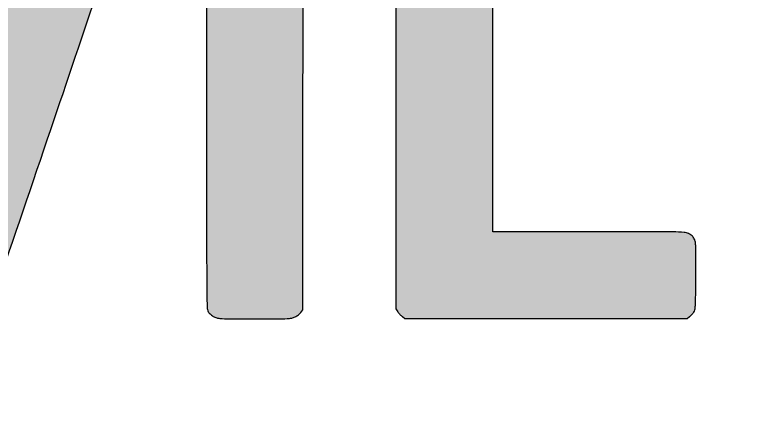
# Model space of a CAD drawing. Header units: millimetres. Extents: x -967 to 563, y -1588 to 506.
# Drawn here: x 131.407 to 131.968, y -279.286 to -278.981 of the extents above; entities that cross this region are included whole.
import ezdxf

# ---------------------------------------------------------------- set-up
doc = ezdxf.new("R2010")
doc.units = ezdxf.units.MM
doc.linetypes.add('CONTINU', pattern=[0])

# ---------------------------------------------------------------- blocks, each defined once
blk = doc.blocks.new('LOGO AVILLA BR')
h = blk.add_hatch(color=256)
h.dxf.hatch_style = 1
h.paths.add_polyline_path([(1.102167597949318, 1.148528752383001, -0.03170550668460394), (1.102108989723604, 1.142778320904611, -0.06275820584724219), (1.100513138728076, 1.134862387737982, -5.600076071047839e-05), (1.039438058619936, 0.9532409941091515, -0.0006158404348568169), (0.9730010882278464, 0.75654993542949, -0.0004410973987005678), (0.8981976633089062, 0.5366239165145856, -0.009489958632421124), (0.8929468761132568, 0.5221367046235912, -0.03838084407067206), (0.8889187491790267, 0.5136558151702673, -0.06209841635379387), (0.8847704557128964, 0.5081325901561229, -0.0678816495929858), (0.8795040565677255, 0.5039857312370657), (0.8739837481983557, 0.5007404039033503), (0.8105896842105551, 0.5007404039033503), (0.7471956202227545, 0.5007404039033503), (0.7413895342865544, 0.5043575273191152, -0.03737647890487288), (0.7380733584480765, 0.5067849085117615, -0.05772757943275462), (0.7340526695012954, 0.5111326943078325, -0.03023470512844088), (0.7322105272003796, 0.5140031963868523, -0.04536394612570835), (0.7277271063852879, 0.5240580386482492, -2.700018158728984e-05), (0.6244088567458732, 0.8269627723893649, -2.899980273467423e-05), (0.521279786011263, 1.129424319098575, -0.04151911756927735), (0.5183617683930208, 1.141067841364872, -0.07063801748084252), (0.5182432660809297, 1.146572796387332, -0.08060310098939596), (0.5197001348318224, 1.151632025531612, -0.08507836109686716), (0.5225901260460262, 1.155758322574499, -0.09119289449779074), (0.5266275443180177, 1.158569239976146, -0.07587745111927653), (0.5311944655273635, 1.159856976169678, -0.02078755449501747), (0.5386708214821851, 1.160469917670042, -0.009031957665865124), (0.5518028986739978, 1.160761083828262, -0.0009299066632827022), (0.5828030311341763, 1.160830687412911, -0.001734021149083813), (0.605580055513002, 1.160760475009184, -0.004227401314084887), (0.6223073069664053, 1.160509457418584, -0.003315762907382969), (0.6348767767609047, 1.160131119669501, -0.05858517811389847), (0.6388672939947071, 1.159512661277972, -0.08298443530937546), (0.6441521243773423, 1.157047958671129, -0.05891561310789428), (0.6490797369476695, 1.152728978073583, -0.05466167748138794), (0.6532059464393569, 1.147000460413764, -0.05059170703516048), (0.6561199314701298, 1.140366919748132, -0.0004157893265299812), (0.6580708914906666, 1.134317556369282, -3.000218319310469e-06), (0.6740601446234962, 1.084596980725948, -1.199995087061025e-05), (0.6923771134751462, 1.027632288534832, -7.9999399056602e-06), (0.713632967510847, 0.9615191317703733, -0.0004170192854083487), (0.7486127127739337, 0.8524023006331731, -0.003498617501247438), (0.7640149771396523, 0.8030292498816465, -0.006054349623357986), (0.7753040736938033, 0.7642502327005332, -0.002731964601938844), (0.7892128430308105, 0.713142656919743, 0.0003409900969112838), (0.7971428789988693, 0.6834440888589484, 0.0005621479341082163), (0.8038918121980316, 0.6583507753313711, 2.758446235177848e-05), (0.8097043116205214, 0.6368404176963054, -0.7441053986674308), (0.8114624360703431, 0.6357607668839904, 3.800123557349182e-05), (0.8174409390020401, 0.6582997770938022, 0.0006925035966787125), (0.8240343367614571, 0.6833043049380336, 0.0004202627037917324), (0.8317799373010359, 0.7129458120490284), (0.8518742798213736, 0.7901096043675011), (0.908419459102987, 0.9661019333595391, -0.0003563871559761735), (0.930232732078565, 1.033828198020089, -0.0005719892495211819), (0.9490820948352905, 1.091982094541393, -0.0001054799400261091), (0.9664304706883797, 1.144881458191961, -0.08887056754671899), (0.9697627717647492, 1.151094646547449, -0.04880203687356807), (0.9731409299687925, 1.154598840685225, -0.047534), (0.9772337812029264, 1.157466641380637, -0.06923358672656107), (0.9838371745791221, 1.160088390417357, -0.003958879625586381), (0.997428725596393, 1.160530418834242, -0.004529334589205403), (1.013975243075322, 1.160787481551395, -0.00161806213380987), (1.03756036024518, 1.160863892429106, -0.001836736788630885), (1.075435017191325, 1.160724899022625, -0.02787469277941173), (1.088530031075265, 1.159897791420448, -0.09234541410203256), (1.095420152315455, 1.157743896256179, -0.1315709286505766), (1.10009356440591, 1.153400719493902, -0.07911354889930397)])
h = blk.add_hatch(color=256)
h.dxf.hatch_style = 1
h.paths.add_polyline_path([(1.18384993369537, 0.830500721932296, 9.799854100928337e-05), (1.183891074740217, 0.6201031384975693, 0.001803025742815056), (1.184157685376732, 0.5534105552226549, 0.001931112283440422), (1.184587350089799, 0.5159387736550798, 0.1278730248339361), (1.18628892781831, 0.5097831914178244, 0.05363264951425439), (1.187787875359419, 0.5077124299864977, 0.05661659817933239), (1.191755961697908, 0.5042363028700976, 0.03430443476254112), (1.19408000114629, 0.5028504179508957, 0.07057500648248123), (1.198805630458139, 0.5012411902848015, 0.03448984277488717), (1.205139628027268, 0.5004880643381142, 0.0115629907557631), (1.216539812871162, 0.5001885214825421, 0.0007860008362612597), (1.248958004283509, 0.5001375514023607, 0.0007839925441099733), (1.281387581893995, 0.5001884215417647, 0.01157424147893547), (1.292774994430147, 0.5004877979993125, 0.03458427947401957), (1.299093897638983, 0.5012405774619424, 0.08803290368380368), (1.304819930538713, 0.5033939060585197, 0.03173052924049775), (1.308271609995188, 0.5057662682505111, 0.02154983771821654), (1.310258288783558, 0.5074693492791624, 0.04728653702284343), (1.311584080087215, 0.5089672776029062), (1.314066073904257, 0.5123713276323656), (1.314419224155841, 0.8279402147506403, 0.0002479347286495519), (1.314506981956697, 0.9687535024990126, 0.0007177128038766407), (1.314379539734375, 1.066180830850399, 0.000109017074013272), (1.314150891628032, 1.14338659025448, 0.06945596965591014), (1.313541783935534, 1.147651205546865, 0.0720839190684058), (1.311869768949123, 1.151350744733662, 0.05610305786286131), (1.309089149123139, 1.1547858913478, 0.05457499999999999), (1.30552227463906, 1.157607010762675, 0.05946912051562248), (1.301527670225596, 1.15949413604713, 0.07057861996304567), (1.297982479992925, 1.16014518093084, 0.003725786114375929), (1.286446608474591, 1.160528809685175, 0.004714833604240531), (1.270683300116303, 1.160786750439854, 0.001733185941400838), (1.248426205847323, 1.160863892461308, 0.0007978932236794555), (1.216380001512135, 1.16081273974568, 0.01167079171437841), (1.205080010446437, 1.160512852063206, 0.03472494630601533), (1.198791101555457, 1.15975903705376, 0.09277565664989595), (1.192685986981616, 1.157377746647754, 0.04216344206236874), (1.189537205149804, 1.155019056145264, 0.03126304820470123), (1.187640072280175, 1.153105549639591, 0.04867242673938545), (1.18628892781831, 1.151218252446768, 0.1278730248342514), (1.184587350089799, 1.145062670209526, 0.001931112283418159), (1.18415768537696, 1.107590888642349, 0.001803025742829187), (1.183891074740615, 1.040898305366909, 9.799854100923237e-05)])
h = blk.add_hatch(color=256)
h.dxf.hatch_style = 1
h.paths.add_polyline_path([(1.839269642344675, 0.6140676738454687, -0.08337202867945946), (1.842655519167664, 0.6107653162221851, -0.1251270641908936), (1.845448496222502, 0.6042235696134384, -0.02962280139566492), (1.846077825481842, 0.5979669745747742, -0.01118502376044155), (1.846285997070595, 0.5868074240666488, -0.0009458700152381902), (1.84612480471398, 0.5580690396189141, -0.0008961218905936721), (1.845855128901547, 0.5290502609235546, -0.01163798631624171), (1.845484119484695, 0.5182568120362134, -0.04077740402944105), (1.844428743314694, 0.5107210822791046, -0.04690188002707651), (1.842103488702634, 0.5075853861827966, -0.02670986921765369), (1.838956814049567, 0.5044375205853413, -0.02288653328266275), (1.837480555343717, 0.5032263117231537), (1.834150952337552, 0.5007404039033503), (1.643223539432256, 0.5007404039033503), (1.452296126526988, 0.5007404039033503), (1.448219113391588, 0.5037612680792449, -0.03632630836360749), (1.444329300497287, 0.507743452846924, -0.02822945593927189), (1.442775096981535, 0.5097709098558738), (1.440062246606374, 0.5137569129692565), (1.44006675353171, 0.8303775989545983), (1.440071260456989, 1.146998284939983), (1.442630791556184, 1.151196944991284, -0.03038861048419974), (1.445239312041394, 1.154876126750693, -0.1134758131708701), (1.449481118983215, 1.158276824159643, -0.05355407911691547), (1.454306103223843, 1.159998769077163, -0.001623560137020896), (1.469754001189301, 1.160310391860421, -0.003319001033802201), (1.486758867084546, 1.16048528751233, -0.001986470662975969), (1.506983248579473, 1.160478689491214, -0.0007309035184019819), (1.54038110653039, 1.160286282848858, -0.01158109195250925), (1.551735232628147, 1.159941193575094, -0.03573666592201601), (1.557853784352858, 1.159172440604252, -0.1281659411170853), (1.563529563790297, 1.156440058047323, -0.05686720904207303), (1.567454466727582, 1.152235604502664, -0.04408736813792208), (1.568642893796948, 1.150294968167358, -0.1114209559598069), (1.570151734695003, 1.144114201301463, -0.001998355732749945), (1.570614688224452, 1.109855072318567, -0.001945796715175837), (1.570950008883159, 1.050234368189564, -0.0001345859082399694), (1.571195384829451, 0.8825606390840335), (1.57151076080612, 0.6182966415918969), (1.701395549014308, 0.618296641614819, -0.0002518162697790338), (1.787586925421152, 0.6182532328303125, -0.004445969406751161), (1.81547510745358, 0.6179771546468942, -0.0107733093506384), (1.83020079128903, 0.6173828451656505, -0.09754608011695579), (1.836398790318867, 0.6157581813562416, -0.03893819705431784)])
for points in [[(0.5212797887583349, 1.129424311040282, 2.9e-05), (0.624409561128914, 0.8269607069385501, 2.7e-05), (0.7277271160249938, 0.52405801039491, 0.045364), (0.7322105481602534, 0.5140031589246092, 0.030236), (0.7340527810038964, 0.5111325417022954, 0.032412), (0.7361889647269209, 0.5085747145000994, 0.032505), (0.738631805048783, 0.5063208033292455, 0.030774), (0.7413895477859569, 0.5043575189091456), (0.7471956202227545, 0.5007404039033503), (0.8105896842105551, 0.5007404039033503), (0.8739837481983557, 0.5007404039033503), (0.8795040649325756, 0.5039857361546609, 0.06788), (0.8847703492685923, 0.5081324799909623, 0.0621), (0.8889187605948621, 0.5136558351018152, 0.038381), (0.8929468980244053, 0.5221367616740054, 0.00949), (0.8981977047252769, 0.5366240379294851, 0.000441), (0.9729846549263925, 0.7565014805116306, 0.000616), (1.039438895871172, 0.9532434829538374, 5.600000000000001e-05), (1.100513146058404, 1.134862409544738, 0.06275800000000001)], [(0.9084325040500119, 0.966142534649876), (0.8518742798213736, 0.7901096043675011), (0.8317795915251622, 0.7129444842437351, -0.00042), (0.8240388460479835, 0.6833215023770265, -0.0006929999999999999), (0.8174407447896783, 0.658299044686899, -3.8e-05), (0.8114624361876395, 0.6357607673259906, -0.131755), (0.8111845694128874, 0.6352769866339116, -0.093926), (0.8109604035332154, 0.6351235835808069, -0.103576), (0.8107033496382314, 0.6350697560867076, -0.107319), (0.8104534648651338, 0.6351240164289038, -0.107716), (0.8102489688568824, 0.6352769866339116, -0.112969), (0.8100008166818782, 0.6357433919112339, -2.9e-05), (0.8038899769860564, 0.658357568401982, -0.000562), (0.7971428276811423, 0.6834442805230907, -0.000341), (0.7892125622574895, 0.7131437113211234, 0.002732), (0.7753035975833882, 0.7642519451768948, 0.006053999999999999), (0.764015138685977, 0.8030287189947529, 0.003499), (0.748611160094697, 0.8524071580268782, 0.000417), (0.713633028610559, 0.9615189417195324, 8e-06), (0.6923770149021493, 1.027632595115406, 1.2e-05), (0.6740599710382469, 1.084597520521044, 3e-06), (0.658071881424604, 1.134314478112316, 0.000416)], [(1.183891075967182, 1.04090143774124, 9.8e-05), (1.18384993369537, 0.830500721932296, 9.8e-05), (1.183891075967182, 0.6201000061233515, 0.001803), (1.184157701954177, 0.5534083751264376, 0.001931), (1.184587350108814, 0.5159387724149269, 0.127873), (1.18628892781831, 0.5097831914178244, 0.048673), (1.18764009027737, 0.5078958736470867, 0.031268), (1.189537544410086, 0.5059820858287338, 0.030228), (1.191755980122679, 0.5042362900940276, 0.034305), (1.194080060913251, 0.5028503876567214, 0.070574), (1.198805626344125, 0.5012411910644943, 0.03449), (1.205139652887169, 0.5004880631091879, 0.011563), (1.216539846878476, 0.5001885213756196, 0.000786), (1.2489580037998, 0.5001375514023607, 0.000784), (1.281387889819428, 0.5001884225078044, 0.011574), (1.292775064608151, 0.5004878014711949, 0.034584), (1.299093916148024, 0.5012405809777363, 0.071289), (1.303792946423243, 0.5028503876567214, 0.027198), (1.306007547993943, 0.5041383735851213, 0.021114), (1.308271609995188, 0.5057662682505111, 0.02155), (1.310258303177903, 0.5074693627368845, 0.047286), (1.311584078312478, 0.508967275168871), (1.314066073904257, 0.5123713276323656), (1.314419152557036, 0.8278762481804307, 0.000248), (1.314506978520797, 0.9687266064328384, 0.000718)], [(1.440071260456989, 1.146998284939983), (1.44006675353171, 0.8303775989545983), (1.440062246606374, 0.5137569129692565), (1.44277508286072, 0.5097709306036791, 0.023642), (1.444061400093375, 0.5080606766410085, 0.015572), (1.445690979128671, 0.5062149122874331, 0.01568), (1.447392501375759, 0.5045146596477394, 0.029004), (1.448892022218189, 0.503262676070733), (1.452296126526988, 0.5007404039033503), (1.643223539432256, 0.5007404039033503), (1.834150952337552, 0.5007404039033503), (1.837480557339944, 0.5032263132135597, 0.022551), (1.838935995196124, 0.5044188073057825, 0.013435), (1.840562326062184, 0.5059595644650301, 0.013436), (1.842103463018447, 0.5075853575866063, 0.022563), (1.843296070446939, 0.5090401491848979, 0.11505), (1.844778185731997, 0.5124272434075294, 0.031447), (1.845484117570663, 0.5182567788636732, 0.011638), (1.845855128673975, 0.5290502403953639, 0.0008960000000000001), (1.846124774951988, 0.55806507189331, 0.0009460000000000001), (1.846285997002013, 0.5868074056208599, 0.011185), (1.84607782721065, 0.5979669324538719, 0.029623), (1.845448496222133, 0.6042235696156837, 0.078226), (1.844055117208114, 0.608490867072291, 0.039967), (1.842655519167664, 0.6107653162221851, 0.045013), (1.840960583687036, 0.6126920159354228, 0.04356), (1.838897863569741, 0.6143338618134067, 0.033605), (1.836398847040442, 0.6157581538979571, 0.09754700000000001), (1.830200793878987, 0.6173828450051673, 0.010773), (1.815475533158804, 0.617977146646254, 0.004446), (1.787587159290126, 0.618253232594725, 0.000252), (1.701332895911662, 0.6182966415918969), (1.57151076080612, 0.6182966415918969), (1.571196000664031, 0.8820446107649786, 0.000135), (1.57095000911238, 1.050234235891267, 0.001946)]]:
    blk.add_lwpolyline(points, format="xyb")
blk = doc.blocks.new('LOGO AVILLA')
at = {"linetype": 'CONTINU'}
blk.add_blockref('LOGO AVILLA BR', (-0.001105512585212409, -0.5101263184174352), dxfattribs=at)
blk = doc.blocks.new('CARIMBO STORINI (LO) RO')
at = {"color": 7, "xscale": 0.5566025558282099, "yscale": 0.5566025558282099, "zscale": 0.5566025558282099}
blk.add_blockref('LOGO AVILLA', (141.0439586087591, 43.03688225006863), dxfattribs=at)

msp = doc.modelspace()

# ---------------------------------------------------------------- block references
msp.add_blockref('CARIMBO STORINI (LO) RO', (-10.15116960088892, -322.2420199122804))

doc.saveas('drawing.dxf')
